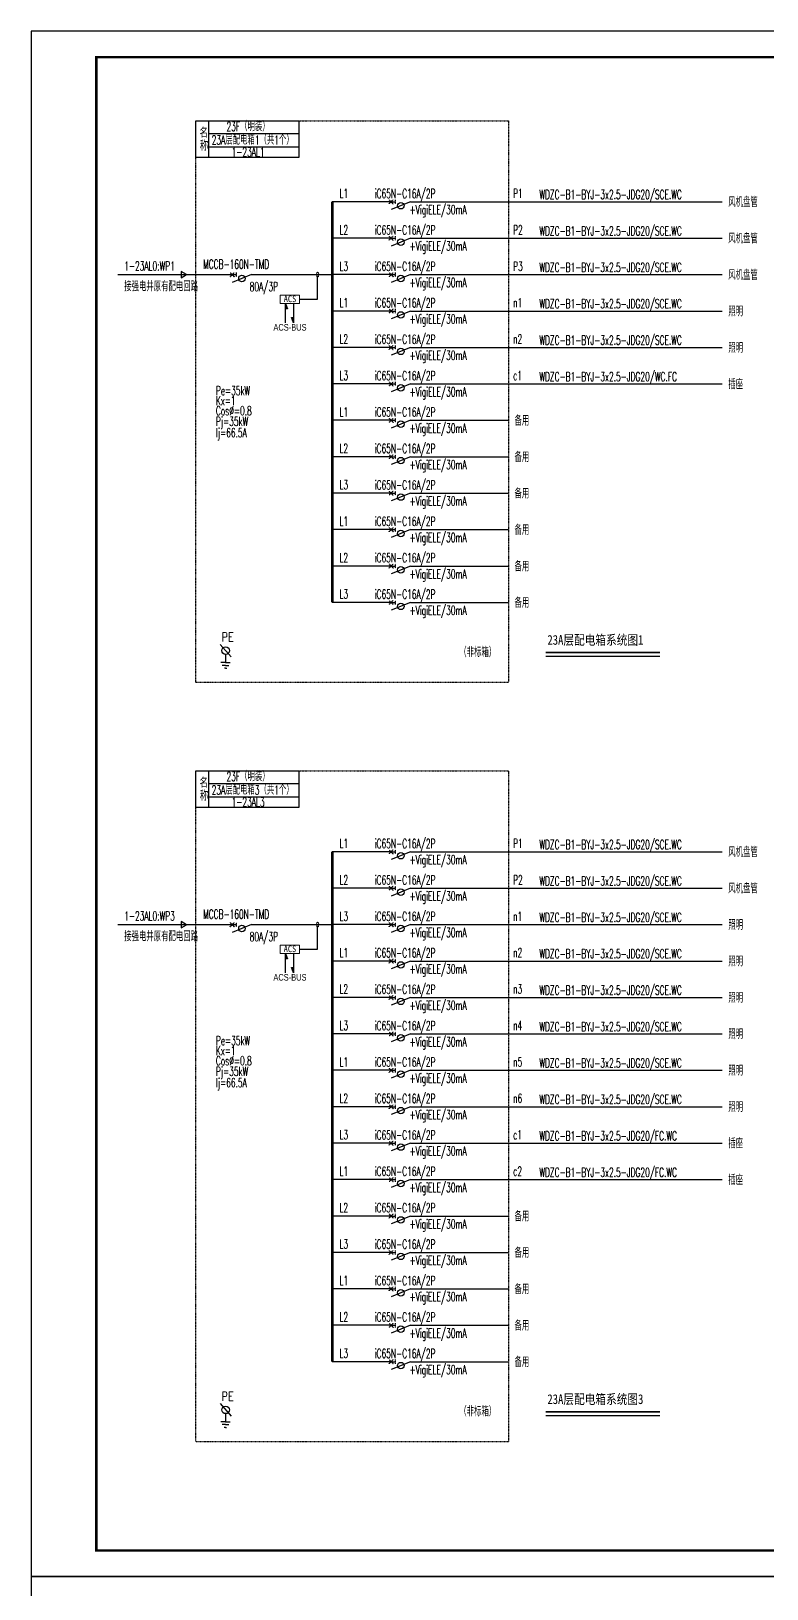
# Model space of a CAD drawing. Extents: x -284868 to 304789, y -137694 to 137894.
# Drawn here: x -284014 to -255759, y 18925 to 78800 of the extents above; entities that cross this region are included whole.
import ezdxf
from ezdxf.enums import TextEntityAlignment as Align

# ---------------------------------------------------------------- set-up
doc = ezdxf.new("R2010")
doc.units = 0
doc.linetypes.add('CENTER', pattern=[2, 1.25, -0.25, 0.25, -0.25])
doc.linetypes.add('HIDDEN', pattern=[0.375, 0.25, -0.125])
for name, color, linetype in [('0-电力文字', 61, 'CONTINUOUS'), ('0-电力表格', 153, 'CONTINUOUS'), ('D2', 51, 'CONTINUOUS'), ('DIM-系统', 3, 'CONTINUOUS'), ('E-系统.元件', 3, 'CONTINUOUS'), ('E-系统.干线', 1, 'CONTINUOUS'), ('E-系统.文字', 7, 'CONTINUOUS'), ('EQUIP', 241, 'CONTINUOUS'), ('TEL_TITLE', 7, 'CONTINUOUS'), ('WIRE-系统', 4, 'CONTINUOUS'), ('XT_TEXT', 7, 'CONTINUOUS'), ('XT_WIRE', 150, 'CONTINUOUS')]:
    doc.layers.add(name, color=color, linetype=linetype)
doc.styles.add('-黑体', font='', dxfattribs={"height": 1000})
doc.styles.add('_TEL_DIM', font='SIMPLEX', dxfattribs={"width": 0.8, "height": 3.5, "bigfont": 'HZTXT'})
doc.styles.add('_TEL_HZ', font='simplex.shx', dxfattribs={"width": 0.8, "height": 3.5, "bigfont": 'hztxt.shx'})
doc.styles.add('HZ', font='rs.shx', dxfattribs={"width": 0.8, "bigfont": 'hztxt.shx'})
doc.styles.add('设备', font='XCSG.shx', dxfattribs={"width": 0.8, "height": 500, "bigfont": 'hztxt.shx'})
doc.styles.add('黑体', font='')
doc.styles.get('-黑体').set_extended_font_data('SimHei')
doc.styles.get('黑体').set_extended_font_data('SimHei')

# ---------------------------------------------------------------- blocks, each defined once
blk = doc.blocks.new('DDZ')
at = {"layer": 'DIM-系统', "color": 240}
for p, q in [((663, 1235), (1096, 745)), ((877, 840), (877, 523)), ((877, 523), (690, 523)), ((877, 408), (750, 408)), ((877, 292), (831, 292)), ((877, 523), (1063, 523)), ((877, 408), (1003, 408)), ((877, 292), (922, 292))]:
    blk.add_line(p, q, dxfattribs=at)
blk.add_circle((879, 990), 150, dxfattribs=at)
at = {"layer": 'DIM-系统', "style": 'HZ', "width": 0.8}
blk.add_text('PE', height=350, dxfattribs=at).set_placement((718, 1351))
blk = doc.blocks.new('KL')
at = {"layer": 'EQUIP', "linetype": 'HIDDEN'}
for p, q in [((-827, -80), (-667, 80)), ((-827, 80), (-667, -80)), ((-577, -80), (-577, 80))]:
    blk.add_line(p, q, dxfattribs=at)
at = {"layer": 'EQUIP', "linetype": 'Continuous'}
for p, q in [((-747, 0), (-577, 0)), ((0, 0), (-742, -300))]:
    blk.add_line(p, q, dxfattribs=at)
at = {"layer": 'EQUIP', "color": 2}
blk.add_circle((-371, -150), 125, dxfattribs=at)
blk = doc.blocks.new('电气火灾监控模块-01')
at = {"layer": 'E-系统.干线'}
h = blk.add_hatch(dxfattribs=at)
h.set_pattern_fill('ANSI31', color=256, scale=68.4, angle=180, style=0)
h.set_pattern_definition([(225, (718208.846, -260767.561), (4.836610383, -4.836610383), [])])
h.paths.add_polyline_path([(-1372, -1228), (-1372, -1456), (-1288, -1456)])
h = blk.add_hatch(dxfattribs=at)
h.set_pattern_fill('ANSI31', color=256, scale=68.4, angle=180, style=0)
h.set_pattern_definition([(225, (718913.611, -260767.561), (4.836610383, -4.836610383), [])])
h.paths.add_polyline_path([(-1031, -2059), (-1031, -1831), (-1115, -1831)])
at = {"layer": 'E-系统.元件', "lineweight": 0}
blk.add_lwpolyline([(-1593, -870), (-767, -870), (-767, -1228), (-1593, -1228)], close=True, dxfattribs=at)
at = {"layer": 'E-系统.元件', "lineweight": 0, "extrusion": (0, 0, -1)}
blk.add_ellipse((-1, 0), major_axis=(-1, 104), ratio=0.477231, dxfattribs=at)
at = {"layer": 'E-系统.干线'}
for points in [[(-767, -1050), (0, -1050), (0, -49)], [(-1372, -2059), (-1372, -1228), (-1288, -1456), (-1372, -1456)], [(-1031, -1228), (-1031, -2059), (-1115, -1831), (-1031, -1831)]]:
    blk.add_lwpolyline(points, dxfattribs=at)
at = {"layer": 'E-系统.文字', "lineweight": 0, "style": '-黑体', "width": 0.8}
blk.add_attdef('ACS', text='', height=284, dxfattribs=at).set_placement((-1180, -1033), align=Align.MIDDLE_CENTER)
at = {"layer": 'E-系统.文字', "color": 0, "lineweight": 0, "style": '设备', "width": 0.7}
blk.add_attdef('ACS-BUS', text='', height=284, dxfattribs=at).set_placement((-1180, -2249), align=Align.MIDDLE_CENTER)

msp = doc.modelspace()

# ---------------------------------------------------------------- linework, layer by layer
at = {"layer": '0-电力文字', "const_width": 70}
for points in [[(-264252, 54916), (-259868, 54916)], [(-264252, 25731), (-259868, 25731)]]:
    msp.add_lwpolyline(points, dxfattribs=at)
at = {"layer": '0-电力文字'}
for points in [[(-264252, 54776), (-259868, 54776)], [(-264252, 25591), (-259868, 25591)]]:
    msp.add_lwpolyline(points, dxfattribs=at)
at = {"layer": '0-电力表格', "linetype": 'CENTER', "ltscale": 0.1}
for points in [[(-277685, 75351), (-265685, 75351), (-265685, 53758), (-277685, 53758)], [(-277685, 50366), (-265685, 50366), (-265685, 24573), (-277685, 24573)]]:
    msp.add_lwpolyline(points, close=True, dxfattribs=at)
at = {"layer": 'D2', "elevation": 0}
for points in [[(-278049, 69440), (-278254, 69558), (-278254, 69322)], [(-278049, 44455), (-278254, 44574), (-278254, 44337)]]:
    msp.add_lwpolyline(points, close=True, dxfattribs=at)
at = {"layer": 'TEL_TITLE'}
for points in [[(-284014, 19400), (-199914, 19400), (-199914, 78800), (-284014, 78800)], [(-284014, -40000), (-199914, -40000), (-199914, 19400), (-284014, 19400)]]:
    msp.add_lwpolyline(points, close=True, dxfattribs=at)
at = {"layer": 'TEL_TITLE', "const_width": 100}
msp.add_lwpolyline([(-281514, 20400), (-200914, 20400), (-200914, 77800), (-281514, 77800)], close=True, dxfattribs=at)
at = {"layer": 'XT_TEXT'}
for points in [[(-277685, 75351), (-273731, 75351), (-273731, 73945), (-277685, 73945)], [(-277685, 50366), (-273731, 50366), (-273731, 48960), (-277685, 48960)]]:
    msp.add_lwpolyline(points, close=True, dxfattribs=at)
for points in [[(-277186, 73945), (-277186, 75351)], [(-277186, 74861), (-273731, 74861)], [(-277186, 74349), (-273731, 74349)], [(-277186, 48960), (-277186, 50366)], [(-277186, 49877), (-273731, 49877)], [(-277186, 49365), (-273731, 49365)]]:
    msp.add_lwpolyline(points, dxfattribs=at)
at = {"layer": 'XT_WIRE'}
for p, q in [((-270190, 72241, 0), (-272452, 72241, 0)), ((-269443, 72241, 0), (-257476, 72241, 0)), ((-270190, 70841, 0), (-272452, 70841, 0)), ((-269443, 70841, 0), (-257476, 70841, 0)), ((-280691, 69440, 0), (-276295, 69440, 0)), ((-275548, 69441, 0), (-272452, 69441, 0)), ((-270190, 69441, 0), (-272452, 69441, 0)), ((-269443, 69441, 0), (-257476, 69441, 0)), ((-270190, 68041, 0), (-272452, 68041, 0)), ((-269443, 68041, 0), (-257476, 68041, 0)), ((-270190, 66641, 0), (-272452, 66641, 0)), ((-269443, 66641, 0), (-257476, 66641, 0)), ((-270190, 65241, 0), (-272452, 65241, 0)), ((-269443, 65241, 0), (-257476, 65241, 0)), ((-270190, 63841, 0), (-272452, 63841, 0)), ((-269443, 63841, 0), (-265685, 63841)), ((-270190, 62441, 0), (-272452, 62441, 0)), ((-269443, 62441, 0), (-265685, 62441)), ((-270190, 61041, 0), (-272452, 61041, 0)), ((-269443, 61041, 0), (-265685, 61041)), ((-270190, 59641, 0), (-272452, 59641, 0)), ((-269443, 59641, 0), (-265685, 59641)), ((-270190, 58241, 0), (-272452, 58241, 0)), ((-269443, 58241, 0), (-265685, 58241)), ((-270190, 56841, 0), (-272452, 56841, 0)), ((-269443, 56841, 0), (-265685, 56841)), ((-270190, 47256, 0), (-272452, 47256, 0)), ((-269443, 47256, 0), (-257476, 47256, 0)), ((-270190, 45856, 0), (-272452, 45856, 0)), ((-269443, 45856, 0), (-257476, 45856, 0)), ((-280691, 44456, 0), (-276295, 44456, 0)), ((-275548, 44456, 0), (-272452, 44456, 0)), ((-270190, 44456, 0), (-272452, 44456, 0)), ((-269443, 44456, 0), (-257476, 44456, 0)), ((-270190, 43056, 0), (-272452, 43056, 0)), ((-269443, 43056, 0), (-257476, 43056, 0)), ((-270190, 41656, 0), (-272452, 41656, 0)), ((-269443, 41656, 0), (-257476, 41656, 0)), ((-270190, 40256, 0), (-272452, 40256, 0)), ((-269443, 40256, 0), (-257476, 40256, 0)), ((-270190, 38856, 0), (-272452, 38856, 0)), ((-269443, 38856, 0), (-257476, 38856)), ((-270190, 37456, 0), (-272452, 37456, 0)), ((-269443, 37456, 0), (-257476, 37456)), ((-270190, 36056, 0), (-272452, 36056, 0)), ((-269443, 36056, 0), (-257476, 36056)), ((-270190, 34656, 0), (-272452, 34656, 0)), ((-269443, 34656, 0), (-257476, 34656)), ((-270190, 33256, 0), (-272452, 33256, 0)), ((-269443, 33256, 0), (-265685, 33256)), ((-270190, 31856, 0), (-272452, 31856, 0)), ((-269443, 31856, 0), (-265685, 31856)), ((-270190, 30456), (-272452, 30456)), ((-269443, 30456), (-265685, 30456)), ((-270190, 29056), (-272452, 29056)), ((-269443, 29056), (-265685, 29056, 0)), ((-270190, 27656), (-272452, 27656)), ((-269443, 27656), (-265685, 27656, 0))]:
    msp.add_line(p, q, dxfattribs=at)
at = {"layer": 'XT_WIRE', "const_width": 100, "elevation": 0}
for points in [[(-272452, 72241), (-272452, 56841)], [(-272452, 47256), (-272452, 27656)]]:
    msp.add_lwpolyline(points, dxfattribs=at)

# ---------------------------------------------------------------- block references
at = {"layer": 'DIM-系统', "xscale": 0.9752438110299408, "yscale": 0.9752438110299408, "zscale": 0.9752438110299408}
for p in [(-277405, 54025, 0), (-277406, 24840, 0)]:
    msp.add_blockref('DDZ', p, dxfattribs=at)
at = {"layer": 'E-系统.元件', "color": 0, "xscale": 0.8999999999999999, "yscale": 0.8999999999999999, "zscale": 0.8999999999999999}
for p in [(-273012, 69441, 0), (-273013, 44456, 0)]:
    msp.add_blockref('电气火灾监控模块-01', p, dxfattribs=at).add_auto_attribs({'ACS-BUS': 'ACS-BUS', 'ACS': 'ACS'})
at = {"layer": 'WIRE-系统'}
for p in [(-269443, 72241, 0), (-269443, 70841, 0), (-275548, 69441, 0), (-269443, 69441, 0), (-269443, 68041, 0), (-269443, 66641, 0), (-269443, 65241, 0), (-269443, 63841, 0), (-269443, 62441, 0), (-269443, 61041, 0), (-269443, 59641, 0), (-269443, 58241, 0), (-269443, 56841, 0), (-269443, 47256, 0), (-269443, 45856, 0), (-275548, 44456, 0), (-269443, 44456, 0), (-269443, 43056, 0), (-269443, 41656, 0), (-269443, 40256, 0), (-269443, 38856, 0), (-269443, 37456, 0), (-269443, 36056, 0), (-269443, 34656, 0), (-269443, 33256, 0), (-269443, 31856, 0), (-269443, 30456), (-269443, 29056), (-269443, 27656)]:
    msp.add_blockref('KL', p, dxfattribs=at)

# ---------------------------------------------------------------- texts
at = {"layer": '0-电力文字', "style": '黑体', "width": 0.8}
for s, p in [('23A层配电箱系统图1', (-264186, 55213)), ('23A层配电箱系统图3', (-264187, 26029))]:
    msp.add_text(s, height=375.53, dxfattribs=at).set_placement(p)
at = {"layer": 'XT_TEXT'}
for s, style, width, p in [('名', '_TEL_DIM', 0.7, (-277549, 74705)), ('称', '_TEL_DIM', 0.7, (-277539, 74208)), ('L1', '_TEL_HZ', 0.6, (-272174, 72389)), ('iC65N-C16A/2P', '_TEL_HZ', 0.6, (-270818, 72383, 0)), ('P1', '_TEL_HZ', 0.6, (-265504, 72389, 0)), ('WDZC-B1-BYJ-3x2.5-JDG20/SCE.WC', '_TEL_HZ', 0.6, (-264494, 72347, 0)), ('+VigiELE/30mA', '_TEL_HZ', 0.6, (-269481, 71763, 0)), ('风机盘管', '_TEL_HZ', 0.6, (-257240, 72042, 0)), ('L2', '_TEL_HZ', 0.6, (-272174, 70989)), ('iC65N-C16A/2P', '_TEL_HZ', 0.6, (-270818, 70983, 0)), ('P2', '_TEL_HZ', 0.6, (-265504, 70989, 0)), ('WDZC-B1-BYJ-3x2.5-JDG20/SCE.WC', '_TEL_HZ', 0.6, (-264494, 70947, 0)), ('+VigiELE/30mA', '_TEL_HZ', 0.6, (-269481, 70363, 0)), ('风机盘管', '_TEL_HZ', 0.6, (-257240, 70642, 0)), ('1-23AL0:WP1', '_TEL_HZ', 0.6, (-280441, 69601, 2160)), ('MCCB-160N-TMD', '_TEL_HZ', 0.6, (-277410, 69667, 2160)), ('L3', '_TEL_HZ', 0.6, (-272174, 69589)), ('iC65N-C16A/2P', '_TEL_HZ', 0.6, (-270818, 69583, 0)), ('P3', '_TEL_HZ', 0.6, (-265504, 69589, 0)), ('WDZC-B1-BYJ-3x2.5-JDG20/SCE.WC', '_TEL_HZ', 0.6, (-264494, 69547, 0)), ('风机盘管', '_TEL_HZ', 0.6, (-257240, 69242, 0)), ('接强电井原有配电回路', '_TEL_HZ', 0.6, (-280441, 68806, 2160)), ('80A/3P', '_TEL_HZ', 0.6, (-275622, 68808, 2160)), ('+VigiELE/30mA', '_TEL_HZ', 0.6, (-269481, 68963, 0)), ('L1', '_TEL_HZ', 0.6, (-272174, 68189)), ('iC65N-C16A/2P', '_TEL_HZ', 0.6, (-270818, 68183, 0)), ('n1', '_TEL_HZ', 0.6, (-265504, 68189, 0)), ('WDZC-B1-BYJ-3x2.5-JDG20/SCE.WC', '_TEL_HZ', 0.6, (-264494, 68147, 0)), ('+VigiELE/30mA', '_TEL_HZ', 0.6, (-269481, 67563, 0)), ('照明', '_TEL_HZ', 0.6, (-257240, 67842, 0)), ('L2', '_TEL_HZ', 0.6, (-272174, 66789)), ('iC65N-C16A/2P', '_TEL_HZ', 0.6, (-270818, 66783, 0)), ('n2', '_TEL_HZ', 0.6, (-265504, 66789, 0)), ('WDZC-B1-BYJ-3x2.5-JDG20/SCE.WC', '_TEL_HZ', 0.6, (-264494, 66747, 0)), ('+VigiELE/30mA', '_TEL_HZ', 0.6, (-269481, 66163, 0)), ('照明', '_TEL_HZ', 0.6, (-257240, 66442, 0)), ('L3', '_TEL_HZ', 0.6, (-272174, 65389)), ('iC65N-C16A/2P', '_TEL_HZ', 0.6, (-270818, 65383, 0)), ('c1', '_TEL_HZ', 0.6, (-265504, 65389, 0)), ('WDZC-B1-BYJ-3x2.5-JDG20/WC.FC', '_TEL_HZ', 0.6, (-264494, 65347, 0)), ('插座', '_TEL_HZ', 0.6, (-257240, 65042, 0)), ('Pe=35kW', '_TEL_HZ', 0.6, (-276920, 64808)), ('Kx=1', '_TEL_HZ', 0.6, (-276920, 64426)), ('+VigiELE/30mA', '_TEL_HZ', 0.6, (-269481, 64763, 0)), ('Cos%%C=0.8', '_TEL_HZ', 0.6, (-276920, 64033)), ('L1', '_TEL_HZ', 0.6, (-272174, 63989)), ('iC65N-C16A/2P', '_TEL_HZ', 0.6, (-270818, 63983, 0)), ('Pj=35kW', '_TEL_HZ', 0.6, (-276920, 63626)), ('Ij=66.5A', '_TEL_HZ', 0.6, (-276920, 63192)), ('+VigiELE/30mA', '_TEL_HZ', 0.6, (-269482, 63363, 0)), ('备用', '_TEL_HZ', 0.6, (-265450, 63642, 0)), ('L2', '_TEL_HZ', 0.6, (-272174, 62589)), ('iC65N-C16A/2P', '_TEL_HZ', 0.6, (-270818, 62583, 0)), ('+VigiELE/30mA', '_TEL_HZ', 0.6, (-269482, 61963, 0)), ('备用', '_TEL_HZ', 0.6, (-265450, 62242, 0)), ('L3', '_TEL_HZ', 0.6, (-272174, 61189)), ('iC65N-C16A/2P', '_TEL_HZ', 0.6, (-270818, 61183, 0)), ('备用', '_TEL_HZ', 0.6, (-265450, 60842, 0)), ('+VigiELE/30mA', '_TEL_HZ', 0.6, (-269482, 60563, 0)), ('L1', '_TEL_HZ', 0.6, (-272174, 59789)), ('iC65N-C16A/2P', '_TEL_HZ', 0.6, (-270818, 59783, 0)), ('+VigiELE/30mA', '_TEL_HZ', 0.6, (-269482, 59163, 0)), ('备用', '_TEL_HZ', 0.6, (-265450, 59442, 0)), ('L2', '_TEL_HZ', 0.6, (-272174, 58389)), ('iC65N-C16A/2P', '_TEL_HZ', 0.6, (-270818, 58383, 0)), ('+VigiELE/30mA', '_TEL_HZ', 0.6, (-269482, 57763, 0)), ('备用', '_TEL_HZ', 0.6, (-265450, 58042, 0)), ('L3', '_TEL_HZ', 0.6, (-272174, 56989)), ('iC65N-C16A/2P', '_TEL_HZ', 0.6, (-270818, 56983, 0)), ('备用', '_TEL_HZ', 0.6, (-265450, 56642, 0)), ('+VigiELE/30mA', '_TEL_HZ', 0.6, (-269482, 56363, 0)), ('（非标箱）', '_TEL_HZ', 0.6, (-267571, 54743, 0)), ('名', '_TEL_DIM', 0.7, (-277549, 49720)), ('称', '_TEL_DIM', 0.7, (-277539, 49223)), ('L1', '_TEL_HZ', 0.6, (-272174, 47404)), ('iC65N-C16A/2P', '_TEL_HZ', 0.6, (-270818, 47398, 0)), ('P1', '_TEL_HZ', 0.6, (-265504, 47404, 0)), ('WDZC-B1-BYJ-3x2.5-JDG20/SCE.WC', '_TEL_HZ', 0.6, (-264494, 47362, 0)), ('风机盘管', '_TEL_HZ', 0.6, (-257240, 47058, 0)), ('+VigiELE/30mA', '_TEL_HZ', 0.6, (-269482, 46778, 0)), ('L2', '_TEL_HZ', 0.6, (-272174, 46004)), ('iC65N-C16A/2P', '_TEL_HZ', 0.6, (-270818, 45998, 0)), ('P2', '_TEL_HZ', 0.6, (-265504, 46004, 0)), ('WDZC-B1-BYJ-3x2.5-JDG20/SCE.WC', '_TEL_HZ', 0.6, (-264494, 45962, 0)), ('+VigiELE/30mA', '_TEL_HZ', 0.6, (-269482, 45378, 0)), ('风机盘管', '_TEL_HZ', 0.6, (-257240, 45658, 0)), ('1-23AL0:WP3', '_TEL_HZ', 0.6, (-280441, 44616, 2160)), ('MCCB-160N-TMD', '_TEL_HZ', 0.6, (-277410, 44683, 2160)), ('L3', '_TEL_HZ', 0.6, (-272174, 44604)), ('iC65N-C16A/2P', '_TEL_HZ', 0.6, (-270818, 44598, 0)), ('n1', '_TEL_HZ', 0.6, (-265504, 44604, 0)), ('WDZC-B1-BYJ-3x2.5-JDG20/SCE.WC', '_TEL_HZ', 0.6, (-264494, 44562, 0)), ('+VigiELE/30mA', '_TEL_HZ', 0.6, (-269482, 43978, 0)), ('照明', '_TEL_HZ', 0.6, (-257240, 44258, 0)), ('接强电井原有配电回路', '_TEL_HZ', 0.6, (-280441, 43822, 2160)), ('80A/3P', '_TEL_HZ', 0.6, (-275622, 43823, 2160)), ('L1', '_TEL_HZ', 0.6, (-272174, 43204)), ('iC65N-C16A/2P', '_TEL_HZ', 0.6, (-270818, 43198, 0)), ('n2', '_TEL_HZ', 0.6, (-265504, 43204, 0)), ('WDZC-B1-BYJ-3x2.5-JDG20/SCE.WC', '_TEL_HZ', 0.6, (-264494, 43162, 0)), ('照明', '_TEL_HZ', 0.6, (-257240, 42858, 0)), ('+VigiELE/30mA', '_TEL_HZ', 0.6, (-269482, 42578, 0)), ('L2', '_TEL_HZ', 0.6, (-272174, 41804)), ('iC65N-C16A/2P', '_TEL_HZ', 0.6, (-270818, 41798, 0)), ('n3', '_TEL_HZ', 0.6, (-265504, 41804, 0)), ('WDZC-B1-BYJ-3x2.5-JDG20/SCE.WC', '_TEL_HZ', 0.6, (-264494, 41762, 0)), ('+VigiELE/30mA', '_TEL_HZ', 0.6, (-269482, 41178, 0)), ('照明', '_TEL_HZ', 0.6, (-257240, 41458, 0)), ('L3', '_TEL_HZ', 0.6, (-272174, 40404)), ('iC65N-C16A/2P', '_TEL_HZ', 0.6, (-270818, 40398, 0)), ('n4', '_TEL_HZ', 0.6, (-265504, 40404, 0)), ('WDZC-B1-BYJ-3x2.5-JDG20/SCE.WC', '_TEL_HZ', 0.6, (-264494, 40362, 0)), ('Pe=35kW', '_TEL_HZ', 0.6, (-276920, 39824)), ('+VigiELE/30mA', '_TEL_HZ', 0.6, (-269482, 39778, 0)), ('照明', '_TEL_HZ', 0.6, (-257240, 40058, 0)), ('Kx=1', '_TEL_HZ', 0.6, (-276920, 39442)), ('Cos%%C=0.8', '_TEL_HZ', 0.6, (-276920, 39049)), ('Pj=35kW', '_TEL_HZ', 0.6, (-276920, 38641)), ('L1', '_TEL_HZ', 0.6, (-272174, 39004)), ('iC65N-C16A/2P', '_TEL_HZ', 0.6, (-270818, 38998, 0)), ('n5', '_TEL_HZ', 0.6, (-265504, 39004, 0)), ('WDZC-B1-BYJ-3x2.5-JDG20/SCE.WC', '_TEL_HZ', 0.6, (-264494, 38962, 0)), ('照明', '_TEL_HZ', 0.6, (-257240, 38658, 0)), ('Ij=66.5A', '_TEL_HZ', 0.6, (-276920, 38208)), ('+VigiELE/30mA', '_TEL_HZ', 0.6, (-269482, 38378, 0)), ('L2', '_TEL_HZ', 0.6, (-272174, 37604)), ('iC65N-C16A/2P', '_TEL_HZ', 0.6, (-270818, 37598, 0)), ('n6', '_TEL_HZ', 0.6, (-265504, 37604, 0)), ('WDZC-B1-BYJ-3x2.5-JDG20/SCE.WC', '_TEL_HZ', 0.6, (-264494, 37562, 0)), ('+VigiELE/30mA', '_TEL_HZ', 0.6, (-269482, 36978, 0)), ('照明', '_TEL_HZ', 0.6, (-257240, 37258, 0)), ('L3', '_TEL_HZ', 0.6, (-272174, 36204)), ('iC65N-C16A/2P', '_TEL_HZ', 0.6, (-270818, 36198, 0)), ('c1', '_TEL_HZ', 0.6, (-265504, 36204, 0)), ('WDZC-B1-BYJ-3x2.5-JDG20/FC.WC', '_TEL_HZ', 0.6, (-264494, 36162, 0)), ('+VigiELE/30mA', '_TEL_HZ', 0.6, (-269482, 35578, 0)), ('插座', '_TEL_HZ', 0.6, (-257240, 35858, 0)), ('L1', '_TEL_HZ', 0.6, (-272174, 34804)), ('iC65N-C16A/2P', '_TEL_HZ', 0.6, (-270818, 34798, 0)), ('c2', '_TEL_HZ', 0.6, (-265504, 34804, 0)), ('WDZC-B1-BYJ-3x2.5-JDG20/FC.WC', '_TEL_HZ', 0.6, (-264494, 34762, 0)), ('插座', '_TEL_HZ', 0.6, (-257240, 34458, 0)), ('+VigiELE/30mA', '_TEL_HZ', 0.6, (-269482, 34178, 0)), ('L2', '_TEL_HZ', 0.6, (-272174, 33404)), ('iC65N-C16A/2P', '_TEL_HZ', 0.6, (-270818, 33398, 0)), ('+VigiELE/30mA', '_TEL_HZ', 0.6, (-269482, 32778, 0)), ('备用', '_TEL_HZ', 0.6, (-265450, 33058, 0)), ('L3', '_TEL_HZ', 0.6, (-272174, 32004)), ('iC65N-C16A/2P', '_TEL_HZ', 0.6, (-270818, 31998, 0)), ('+VigiELE/30mA', '_TEL_HZ', 0.6, (-269482, 31378, 0)), ('备用', '_TEL_HZ', 0.6, (-265450, 31658, 0)), ('L1', '_TEL_HZ', 0.6, (-272174, 30604, 0)), ('iC65N-C16A/2P', '_TEL_HZ', 0.6, (-270818, 30598, 0)), ('备用', '_TEL_HZ', 0.6, (-265450, 30258, 0)), ('+VigiELE/30mA', '_TEL_HZ', 0.6, (-269482, 29978)), ('L2', '_TEL_HZ', 0.6, (-272174, 29204, 0)), ('iC65N-C16A/2P', '_TEL_HZ', 0.6, (-270818, 29198, 0)), ('+VigiELE/30mA', '_TEL_HZ', 0.6, (-269482, 28578)), ('备用', '_TEL_HZ', 0.6, (-265450, 28858, 0)), ('L3', '_TEL_HZ', 0.6, (-272174, 27804, 0)), ('iC65N-C16A/2P', '_TEL_HZ', 0.6, (-270818, 27798, 0)), ('+VigiELE/30mA', '_TEL_HZ', 0.6, (-269482, 27178)), ('备用', '_TEL_HZ', 0.6, (-265450, 27458, 0)), ('（非标箱）', '_TEL_HZ', 0.6, (-267571, 25559, 0))]:
    msp.add_text(s, height=350, dxfattribs=dict(at, style=style, width=width)).set_placement(p)
at = {"layer": 'XT_TEXT', "style": '_TEL_HZ', "width": 0.6}
for s, p in [('23F（明装）', (-275682, 74959)), ('23A层配电箱1（共1个）', (-275506, 74442)), ('1-23AL1', (-275682, 73980)), ('23F（明装）', (-275682, 49974)), ('23A层配电箱3（共1个）', (-275507, 49457)), ('1-23AL3', (-275682, 48996))]:
    msp.add_text(s, height=350, dxfattribs=at).set_placement(p, align=Align.CENTER)

doc.saveas('drawing.dxf')
